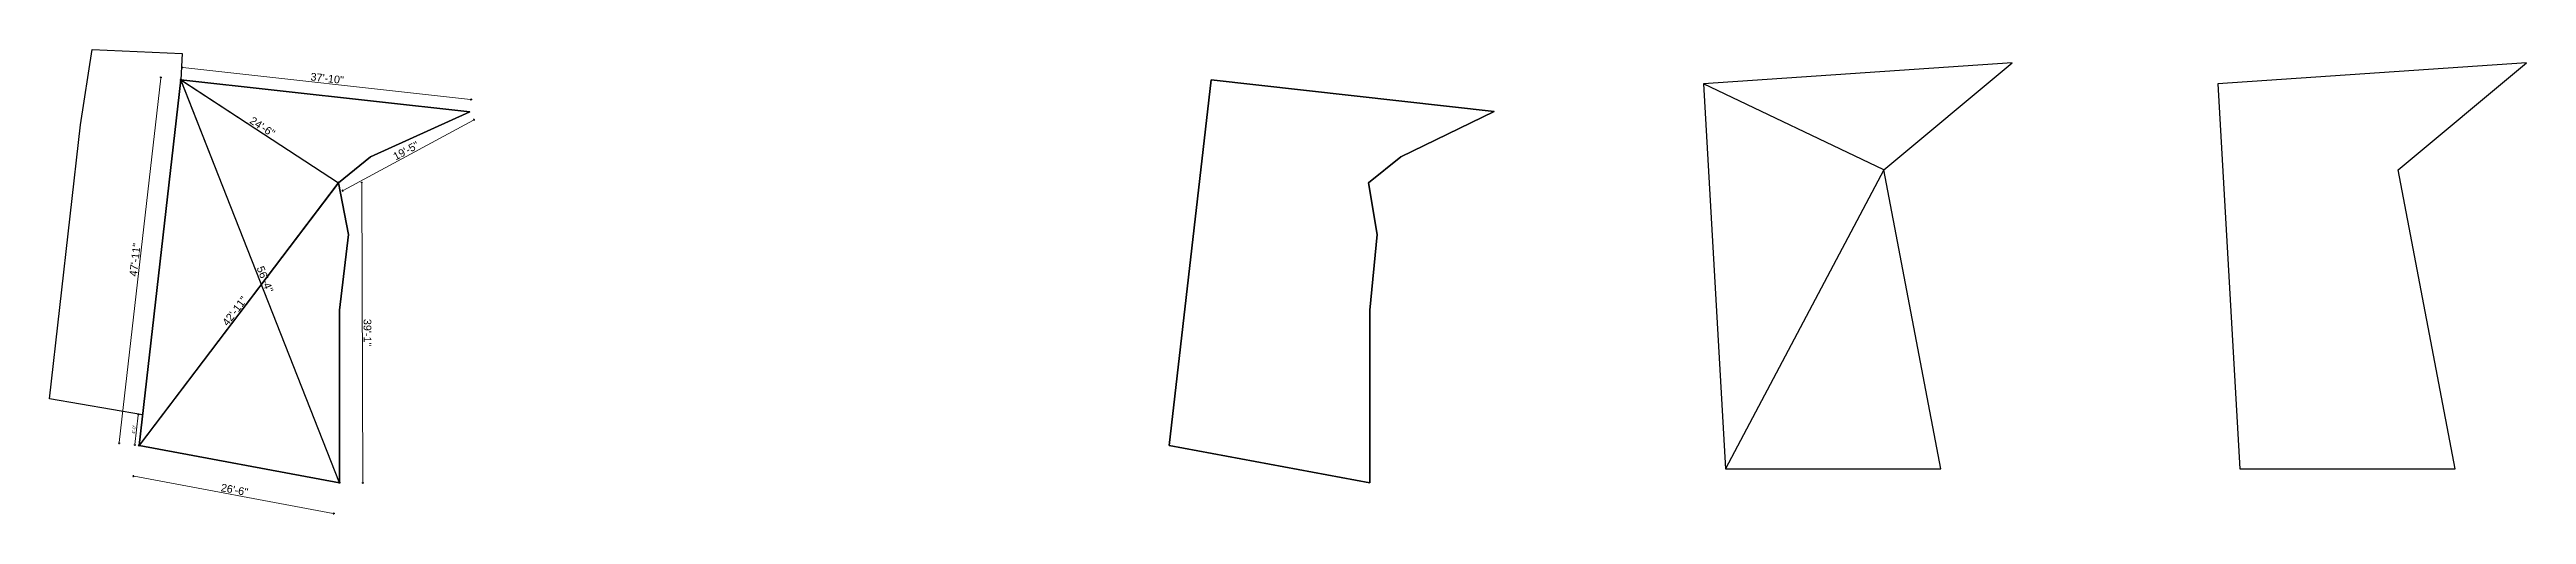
# Model space of a CAD drawing. Header units: inches. Extents: x 54699 to 80583, y -8431 to -3547.
# Drawn here: x 63759 to 67627, y -5303 to -4577 of the extents above; entities that cross this region are included whole.
import ezdxf

# ---------------------------------------------------------------- set-up
doc = ezdxf.new("R2010")
doc.units = ezdxf.units.IN
doc.header["$LTSCALE"] = 0.5
doc.header["$MEASUREMENT"] = 0
doc.header["$PDMODE"] = 66
doc.layers.add('hatch', color=9, linetype='Continuous', lineweight=0)
doc.layers.add('Toilet', color=7, linetype='Continuous', lineweight=25)
doc.styles.get("Standard").update_dxf_attribs({"font": 'arial.ttf'})
doc.dimstyles.new('S8', dxfattribs={"dimtxt": 5, "dimasz": 1, "dimexe": 6, "dimexo": 18, "dimgap": 1.9375, "dimtad": 1, "dimdec": 0, "dimzin": 3, "dimdsep": 46, "dimlunit": 4, "dimtxsty": 'Standard', "dimblk": 'dot 2', "dimcen": 12, "dimse1": 1, "dimse2": 1, "dimclrd": 1, "dimclre": 1, "dimclrt": 256, "dimadec": 0, "dimazin": 0, "dimtfac": 0.75, "dimtdec": 0, "dimtix": 1, "dimtmove": 1, "dimatfit": 3, "dimldrblk": 'DOT', "dimfxl": 1, "dimtolj": 1, "dimtzin": 0, "dimlwd": 9, "dimlwe": 9, "dimarcsym": 0})

# ---------------------------------------------------------------- blocks, each defined once
blk = doc.blocks.new('dot1')
at = {"layer": 'hatch'}
h = blk.add_hatch(color=256, dxfattribs=at)
edge = h.paths.add_edge_path()
edge.add_arc((0, 0), 1, 0, 360)
for p, q in [((3, 0), (-3, 0)), ((0, 3), (0, -3))]:
    blk.add_line(p, q, dxfattribs=at)
blk.add_circle((0, 0), 1, dxfattribs=at)
blk = doc.blocks.new('dot 2')
at = {"layer": 'hatch', "xscale": 0.5, "yscale": 0.5, "zscale": 0.5}
blk.add_blockref('dot1', (0, 0), dxfattribs=at)
blk = doc.blocks.new('*D733')
at = {"layer": 'Defpoints', "color": 0, "transparency": 16777216}
for p in [(63964, -4624.6), (63966.1, -4605.4), (64415.1, -4674.7)]:
    blk.add_point(p, dxfattribs=at)
at = {"layer": 'Toilet', "color": 1, "lineweight": 9, "transparency": 16777216}
blk.add_line((64416.2, -4655.4), (63967.1, -4605.5), dxfattribs=at)
for p, rotation in [((63966.1, -4605.4), 173.6625769710132), ((64417.2, -4655.5), 353.6625769710132)]:
    blk.add_blockref('dot 2', p, dxfattribs=dict(at, rotation=rotation))
at = {"layer": 'Toilet', "transparency": 16777216, "insert": (64192.5, -4622.5), "char_height": 12, "attachment_point": 5, "rotation": 353.6626}
blk.add_mtext('\\A1;37\'-10"', dxfattribs=at)
blk = doc.blocks.new('_Dot')
at = {"color": 0, "linetype": 'ByBlock', "lineweight": -2}
blk.add_line((-0.5, 0), (-1, 0), dxfattribs=at)
at = {"color": 0, "linetype": 'ByBlock', "const_width": 0.5}
blk.add_lwpolyline([(-0.25, 0, 1), (0.25, 0, 1)], format="xyb", close=True, dxfattribs=at)
blk = doc.blocks.new('*D734')
at = {"layer": 'Defpoints', "color": 0, "transparency": 16777216}
for p in [(63964, -4624.6), (63867.6, -5192.2), (63898.8, -5195.7)]:
    blk.add_point(p, dxfattribs=at)
at = {"layer": 'Toilet', "color": 1, "lineweight": 9, "transparency": 16777216}
blk.add_line((63932.7, -4622), (63867.7, -5191.2), dxfattribs=at)
for p, rotation in [((63932.8, -4621), 83.49005685040993), ((63867.6, -5192.2), 263.49005685041)]:
    blk.add_blockref('dot 2', p, dxfattribs=dict(at, rotation=rotation))
at = {"layer": 'Toilet', "transparency": 16777216, "insert": (63892.3, -4905.7), "char_height": 12, "attachment_point": 5, "rotation": 83.4901}
blk.add_mtext('\\A1;47\'-11"', dxfattribs=at)
blk = doc.blocks.new('*D735')
at = {"layer": 'Defpoints', "color": 0, "transparency": 16777216}
for p in [(64415.1, -4674.7), (64210.1, -4785.4), (64216.8, -4797.9)]:
    blk.add_point(p, dxfattribs=at)
at = {"layer": 'Toilet', "color": 1, "lineweight": 9, "transparency": 16777216}
blk.add_line((64421, -4687.7), (64217.7, -4797.5), dxfattribs=at)
for p, rotation in [((64421.8, -4687.2), 28.37910667410026), ((64216.8, -4797.9), 208.3791066741002)]:
    blk.add_blockref('dot 2', p, dxfattribs=dict(at, rotation=rotation))
at = {"layer": 'Toilet', "transparency": 16777216, "insert": (64315.5, -4735.5), "char_height": 12, "attachment_point": 5, "rotation": 28.3791}
blk.add_mtext('\\A1;19\'-5"', dxfattribs=at)
blk = doc.blocks.new('*D736')
at = {"layer": 'Defpoints', "color": 0, "transparency": 16777216}
for p in [(64210.1, -4785.4), (64211.7, -5254), (64248.1, -5253.9)]:
    blk.add_point(p, dxfattribs=at)
at = {"layer": 'Toilet', "color": 1, "lineweight": 9, "transparency": 16777216}
blk.add_line((64246.4, -4786.3), (64248.1, -5252.9), dxfattribs=at)
for p, rotation in [((64246.4, -4785.3), 90.20646342263882), ((64248.1, -5253.9), 270.2064634226389)]:
    blk.add_blockref('dot 2', p, dxfattribs=dict(at, rotation=rotation))
at = {"layer": 'Toilet', "transparency": 16777216, "insert": (64255.4, -5019.5), "char_height": 12, "attachment_point": 5, "rotation": 270.2065}
blk.add_mtext('\\A1;39\'-1"', dxfattribs=at)
blk = doc.blocks.new('*D738')
at = {"layer": 'Defpoints', "color": 0, "transparency": 16777216}
for p in [(63964, -4624.6), (64210.1, -4785.4), (64210.1, -4785.4)]:
    blk.add_point(p, dxfattribs=at)
at = {"layer": 'Toilet', "color": 1, "lineweight": 9, "transparency": 16777216}
blk.add_line((63964.8, -4625.1), (64209.2, -4784.9), dxfattribs=at)
for p, rotation in [((63964, -4624.6), 146.8266123415841), ((64210.1, -4785.4), 326.8266123415841)]:
    blk.add_blockref('dot 2', p, dxfattribs=dict(at, rotation=rotation))
at = {"layer": 'Toilet', "transparency": 16777216, "insert": (64091.4, -4698.2), "char_height": 12, "attachment_point": 5, "rotation": 326.8266}
blk.add_mtext('\\A1;24\'-6"', dxfattribs=at)
blk = doc.blocks.new('*D739')
at = {"layer": 'Defpoints', "color": 0, "transparency": 16777216}
for p in [(63964, -4624.6), (63964, -4624.6), (64211.7, -5254)]:
    blk.add_point(p, dxfattribs=at)
at = {"layer": 'Toilet', "color": 1, "lineweight": 9, "transparency": 16777216}
blk.add_line((64211.4, -5253.1), (63964.4, -4625.5), dxfattribs=at)
for p, rotation in [((63964, -4624.6), 111.4851475762037), ((64211.7, -5254), 291.4851475762038)]:
    blk.add_blockref('dot 2', p, dxfattribs=dict(at, rotation=rotation))
at = {"layer": 'Toilet', "transparency": 16777216, "insert": (64095.4, -4936.3), "char_height": 12, "attachment_point": 5, "rotation": 291.4851}
blk.add_mtext('\\A1;56\'-4"', dxfattribs=at)
blk = doc.blocks.new('*D740')
at = {"layer": 'Defpoints', "color": 0, "transparency": 16777216}
for p in [(64210.1, -4785.4), (63898.8, -5195.7), (63898.8, -5195.7)]:
    blk.add_point(p, dxfattribs=at)
at = {"layer": 'Toilet', "color": 1, "lineweight": 9, "transparency": 16777216}
blk.add_line((64209.4, -4786.2), (63899.4, -5194.9), dxfattribs=at)
for p, rotation in [((64210.1, -4785.4), 52.81806710943047), ((63898.8, -5195.7), 232.8180671094305)]:
    blk.add_blockref('dot 2', p, dxfattribs=dict(at, rotation=rotation))
at = {"layer": 'Toilet', "transparency": 16777216, "insert": (64048.1, -4985.8), "char_height": 12, "attachment_point": 5, "rotation": 52.8181}
blk.add_mtext('\\A1;42\'-11"', dxfattribs=at)
blk = doc.blocks.new('*D741')
at = {"layer": 'Defpoints', "color": 0, "transparency": 16777216}
for p in [(63904.3, -5148.1), (63892.3, -5195), (63898.8, -5195.7)]:
    blk.add_point(p, dxfattribs=at)
at = {"layer": 'Toilet', "color": 1, "lineweight": 9, "transparency": 16777216}
blk.add_line((63897.6, -5148.3), (63892.4, -5194), dxfattribs=at)
for p, rotation in [((63897.7, -5147.3), 83.49005685041905), ((63892.3, -5195), 263.4900568504191)]:
    blk.add_blockref('dot 2', p, dxfattribs=dict(at, rotation=rotation))
at = {"layer": 'Toilet', "transparency": 16777216, "insert": (63890.6, -5170.6), "char_height": 5, "attachment_point": 5, "rotation": 83.4901}
blk.add_mtext('\\A1;4\'-0"', dxfattribs=at)

msp = doc.modelspace()

# ---------------------------------------------------------------- linework, layer by layer
at = {"layer": 'Toilet'}
for p, q in [((66823.8, -4598.2), (66342, -4631.1)), ((66623.5, -4765.5), (66823.8, -4598.2)), ((67627, -4598.2), (67145.2, -4631.1)), ((67426.7, -4765.5), (67627, -4598.2)), ((63964, -4624.6), (64210.1, -4785.4)), ((64211.7, -5254), (63964, -4624.6)), ((66623.5, -4765.5), (66342, -4631.1)), ((66342, -4631.1), (66376.4, -5232.2)), ((67145.2, -4631.1), (67179.6, -5232.2)), ((64210.1, -4785.4), (63898.8, -5195.7)), ((66623.5, -4765.5), (66376.4, -5232.2)), ((66712.4, -5232.2), (66623.5, -4765.5)), ((67515.6, -5232.2), (67426.7, -4765.5)), ((66376.4, -5232.2), (66712.4, -5232.2)), ((67179.6, -5232.2), (67515.6, -5232.2))]:
    msp.add_line(p, q, dxfattribs=at)
msp.add_lwpolyline([(63904.3, -5148.1), (63758.9, -5122.8), (63807.3, -4694.9), (63825.3, -4577.4), (63965.8, -4583.6), (63964, -4624.6)], dxfattribs=at)
for points in [[(63964, -4624.6), (64415.1, -4674.7), (64260.4, -4745.2), (64210.1, -4785.4), (64225.8, -4866.2), (64211.9, -4984.5), (64211.7, -5254), (63898.8, -5195.7)], [(64225.8, -4866.2), (64210.1, -4785.4), (64260.4, -4745.2), (64415.1, -4674.7), (63964, -4624.6), (63898.8, -5195.7), (64211.7, -5254), (64211.9, -4984.5)], [(65572.8, -4624.6), (66015.2, -4674.1), (65869.3, -4745.2), (65818.9, -4785.4), (65832.5, -4866.2), (65820.7, -4984.5), (65820.6, -5254), (65507.6, -5195.7)], [(65820.7, -4984.5), (65832.5, -4866.2), (65818.9, -4785.4), (65869.3, -4745.2), (66015.2, -4674.1), (65572.8, -4624.6), (65507.6, -5195.7), (65820.6, -5254)]]:
    msp.add_lwpolyline(points, close=True, dxfattribs=at)

# ---------------------------------------------------------------- dimensions: what is measured, and where the dimension line sits
for p1, p2, distance, override, picture, middle in [((63964, -4624.6), (63898.8, -5195.7), -31.4, {"dimtxt": 12, "dimfxl": 2, "dimfxlon": 1, "dimarcsym": 1}, '*D734', (63892.3, -4905.7)), ((64211.7, -5254), (63964, -4624.6), 0, {"dimtxt": 12, "dimfxl": 2, "dimfxlon": 1, "dimarcsym": 1}, '*D739', (64095.4, -4936.3)), ((63964, -4624.6), (64210.1, -4785.4), 0, {"dimtxt": 12, "dimfxl": 2, "dimfxlon": 1, "dimarcsym": 1}, '*D738', (64091.4, -4698.2)), ((64415.1, -4674.7), (63964, -4624.6), -19.3, {"dimtxt": 12, "dimfxl": 2, "dimfxlon": 1, "dimarcsym": 1}, '*D733', (64192.5, -4622.5)), ((64415.1, -4674.7), (64210.1, -4785.4), 14.2, {"dimtxt": 12, "dimfxl": 2, "dimfxlon": 1, "dimarcsym": 1}, '*D735', (64315.5, -4735.5)), ((64210.1, -4785.4), (63898.8, -5195.7), 0, {"dimtxt": 12, "dimfxl": 2, "dimfxlon": 1, "dimarcsym": 1}, '*D740', (64048.1, -4985.8)), ((64210.1, -4785.4), (64211.7, -5254), 36.4, {"dimtxt": 12, "dimfxl": 2, "dimfxlon": 1, "dimarcsym": 1}, '*D736', (64255.4, -5019.5)), ((63904.3, -5148.1), (63898.8, -5195.7), -6.6, {"dimfxl": 2, "dimfxlon": 1, "dimarcsym": 1}, '*D741', (63890.6, -5170.6))]:
    dim = msp.add_aligned_dim(p1=p1, p2=p2, distance=distance, dimstyle='S8', override=override, dxfattribs=at)
    dim.commit()
    dim.dimension.update_dxf_attribs({"geometry": picture, "text_midpoint": middle})
msp.add_aligned_dim(p1=(63898.8, -5195.7), p2=(64211.7, -5254), distance=-48.8, dimstyle='S8', override={"dimtxt": 12, "dimfxl": 2, "dimfxlon": 1, "dimarcsym": 1}, dxfattribs=at).render()

doc.saveas('drawing.dxf')
